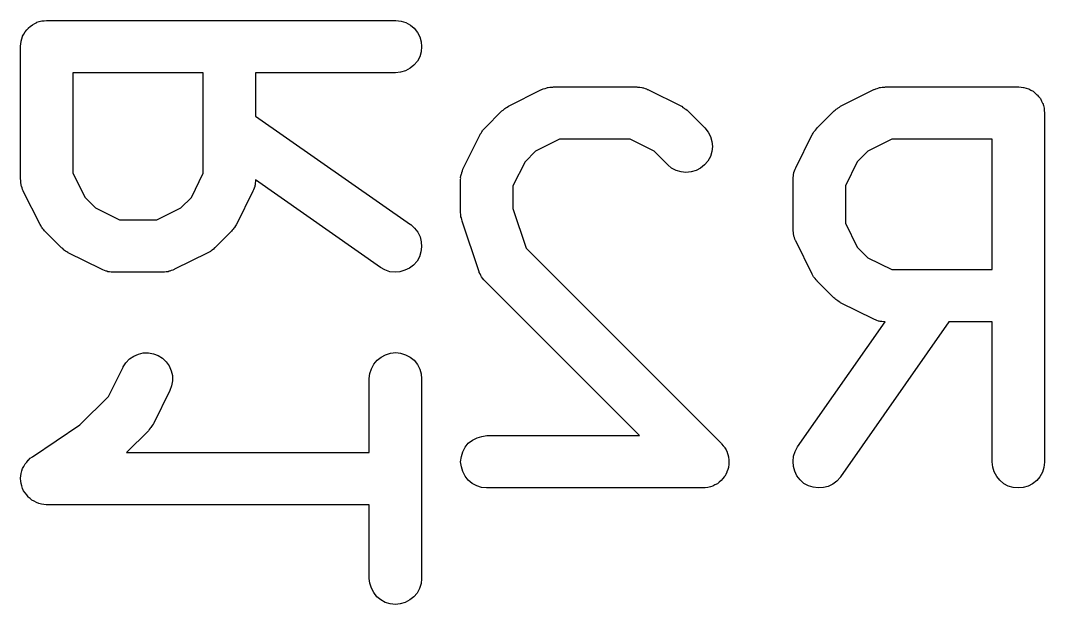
# Model space of a CAD drawing. Extents: x 99.9 to 130.1, y -164.7 to -96.1.
# Drawn here: x 113.577 to 116.513, y -112.561 to -110.887 of the extents above; entities that cross this region are included whole.
import ezdxf

# ---------------------------------------------------------------- set-up
doc = ezdxf.new("R2010")
doc.units = 0
doc.layers.add('BLACK', color=7, linetype='CONTINUOUS')

msp = doc.modelspace()

# ---------------------------------------------------------------- linework, layer by layer
at = {"layer": 'BLACK', "linetype": 'CONTINUOUS'}
for p, q in [((113.624, -110.892), (113.631, -110.89)), ((113.624, -110.893), (113.624, -110.892)), ((113.624, -110.892), (113.624, -110.892)), ((113.631, -110.89), (113.638, -110.888)), ((113.638, -110.888), (113.638, -110.888)), ((113.638, -110.888), (113.638, -110.888)), ((113.638, -110.888), (113.645, -110.888)), ((113.645, -110.888), (113.652, -110.887)), ((113.652, -110.887), (114.652, -110.887)), ((114.652, -110.887), (114.653, -110.887)), ((114.653, -110.887), (114.668, -110.889)), ((114.668, -110.889), (114.682, -110.893)), ((113.587, -110.926), (113.59, -110.92)), ((113.59, -110.92), (113.595, -110.914)), ((113.59, -110.92), (113.59, -110.92)), ((113.59, -110.92), (113.59, -110.92)), ((113.595, -110.914), (113.6, -110.909)), ((113.6, -110.908), (113.605, -110.904)), ((113.6, -110.909), (113.6, -110.908)), ((113.6, -110.909), (113.6, -110.909)), ((113.605, -110.904), (113.611, -110.899)), ((113.611, -110.899), (113.618, -110.896)), ((113.611, -110.899), (113.611, -110.899)), ((113.611, -110.899), (113.611, -110.899)), ((113.618, -110.896), (113.624, -110.893)), ((114.682, -110.893), (114.695, -110.9)), ((114.695, -110.9), (114.706, -110.909)), ((114.706, -110.909), (114.715, -110.921)), ((114.715, -110.921), (114.722, -110.934)), ((113.578, -110.954), (113.579, -110.947)), ((113.579, -110.946), (113.581, -110.94)), ((113.579, -110.947), (113.579, -110.946)), ((113.579, -110.947), (113.579, -110.947)), ((113.581, -110.94), (113.583, -110.933)), ((113.583, -110.932), (113.587, -110.926)), ((113.583, -110.933), (113.583, -110.932)), ((113.583, -110.933), (113.583, -110.933)), ((114.722, -110.934), (114.726, -110.948)), ((114.726, -110.948), (114.727, -110.962)), ((113.577, -110.961), (113.578, -110.954)), ((113.577, -110.962), (113.577, -110.961)), ((113.577, -110.961), (113.577, -110.961)), ((113.577, -110.961), (113.577, -110.961)), ((113.577, -110.961), (113.577, -110.961)), ((113.577, -111.343), (113.577, -110.962)), ((114.726, -110.977), (114.722, -110.991)), ((114.727, -110.962), (114.726, -110.977)), ((114.715, -111.004), (114.705, -111.015)), ((114.722, -110.991), (114.715, -111.004)), ((113.727, -111.037), (113.727, -111.325)), ((114.101, -111.037), (113.727, -111.037)), ((114.101, -111.325), (114.101, -111.037)), ((114.652, -111.037), (114.251, -111.037)), ((114.251, -111.037), (114.251, -111.161)), ((114.667, -111.035), (114.652, -111.037)), ((114.681, -111.031), (114.667, -111.035)), ((114.694, -111.024), (114.681, -111.031)), ((114.705, -111.015), (114.694, -111.024)), ((114.976, -111.133), (115.071, -111.085)), ((115.071, -111.085), (115.072, -111.085)), ((115.072, -111.085), (115.074, -111.084)), ((115.074, -111.084), (115.076, -111.083)), ((115.076, -111.083), (115.081, -111.082)), ((115.081, -111.082), (115.086, -111.08)), ((115.086, -111.08), (115.088, -111.079)), ((115.088, -111.079), (115.09, -111.079)), ((115.09, -111.079), (115.095, -111.078)), ((115.095, -111.078), (115.1, -111.078)), ((115.1, -111.078), (115.103, -111.078)), ((115.103, -111.078), (115.105, -111.077)), ((115.105, -111.077), (115.343, -111.077)), ((115.343, -111.077), (115.344, -111.077)), ((115.344, -111.077), (115.346, -111.078)), ((115.346, -111.078), (115.348, -111.078)), ((115.348, -111.078), (115.353, -111.078)), ((115.353, -111.078), (115.358, -111.079)), ((115.358, -111.079), (115.361, -111.08)), ((115.361, -111.08), (115.363, -111.08)), ((115.363, -111.08), (115.368, -111.082)), ((115.368, -111.082), (115.372, -111.083)), ((115.372, -111.083), (115.374, -111.085)), ((115.374, -111.085), (115.376, -111.085)), ((115.376, -111.085), (115.472, -111.133)), ((115.928, -111.133), (116.024, -111.085)), ((116.024, -111.085), (116.025, -111.085)), ((116.025, -111.085), (116.027, -111.084)), ((116.027, -111.084), (116.029, -111.083)), ((116.029, -111.083), (116.033, -111.082)), ((116.033, -111.082), (116.038, -111.08)), ((116.038, -111.08), (116.04, -111.079)), ((116.04, -111.079), (116.043, -111.079)), ((116.043, -111.079), (116.048, -111.078)), ((116.048, -111.078), (116.053, -111.078)), ((116.053, -111.078), (116.055, -111.078)), ((116.055, -111.078), (116.057, -111.077)), ((116.057, -111.077), (116.438, -111.077)), ((116.438, -111.077), (116.439, -111.077)), ((116.439, -111.077), (116.439, -111.077)), ((116.439, -111.077), (116.439, -111.077)), ((116.439, -111.077), (116.439, -111.077)), ((116.439, -111.077), (116.446, -111.078)), ((116.446, -111.078), (116.453, -111.079)), ((116.453, -111.079), (116.453, -111.079)), ((116.453, -111.079), (116.454, -111.079)), ((116.454, -111.079), (116.46, -111.081)), ((116.46, -111.081), (116.467, -111.083)), ((116.467, -111.083), (116.467, -111.083)), ((116.467, -111.083), (116.468, -111.083)), ((116.468, -111.083), (116.474, -111.087)), ((116.474, -111.087), (116.48, -111.09)), ((116.48, -111.09), (116.48, -111.09)), ((116.48, -111.09), (116.48, -111.09)), ((116.48, -111.09), (116.486, -111.095)), ((116.486, -111.095), (116.491, -111.1)), ((116.491, -111.1), (116.491, -111.1)), ((116.491, -111.1), (116.492, -111.1)), ((116.492, -111.1), (116.496, -111.105)), ((116.496, -111.105), (116.501, -111.111)), ((116.501, -111.111), (116.501, -111.111)), ((116.501, -111.111), (116.501, -111.111)), ((116.501, -111.111), (116.504, -111.118)), ((116.504, -111.118), (116.507, -111.124)), ((116.507, -111.124), (116.508, -111.124)), ((116.508, -111.124), (116.508, -111.124)), ((116.508, -111.124), (116.51, -111.131)), ((114.909, -111.195), (114.956, -111.147)), ((114.956, -111.147), (114.957, -111.146)), ((114.957, -111.146), (114.961, -111.144)), ((114.961, -111.144), (114.964, -111.141)), ((114.964, -111.141), (114.966, -111.139)), ((114.966, -111.139), (114.969, -111.137)), ((114.969, -111.137), (114.972, -111.135)), ((114.972, -111.135), (114.976, -111.133)), ((115.472, -111.133), (115.473, -111.133)), ((115.473, -111.133), (115.476, -111.136)), ((115.476, -111.136), (115.48, -111.138)), ((115.48, -111.138), (115.482, -111.14)), ((115.482, -111.14), (115.485, -111.141)), ((115.485, -111.141), (115.488, -111.144)), ((115.488, -111.144), (115.491, -111.147)), ((115.491, -111.147), (115.539, -111.195)), ((115.861, -111.195), (115.909, -111.147)), ((115.909, -111.147), (115.91, -111.146)), ((115.91, -111.146), (115.913, -111.144)), ((115.913, -111.144), (115.916, -111.141)), ((115.916, -111.141), (115.919, -111.139)), ((115.919, -111.139), (115.921, -111.137)), ((115.921, -111.137), (115.925, -111.135)), ((115.925, -111.135), (115.928, -111.133)), ((116.51, -111.131), (116.512, -111.138)), ((116.512, -111.138), (116.512, -111.138)), ((116.512, -111.138), (116.512, -111.138)), ((116.512, -111.138), (116.512, -111.145)), ((116.512, -111.145), (116.513, -111.152)), ((116.513, -111.152), (116.513, -112.152)), ((114.251, -111.161), (114.695, -111.472)), ((114.847, -111.309), (114.895, -111.214)), ((114.895, -111.213), (114.898, -111.21)), ((114.895, -111.214), (114.895, -111.213)), ((114.898, -111.21), (114.9, -111.206)), ((114.9, -111.206), (114.902, -111.203)), ((114.902, -111.203), (114.903, -111.201)), ((114.903, -111.201), (114.906, -111.198)), ((114.906, -111.198), (114.909, -111.195)), ((115.539, -111.195), (115.539, -111.195)), ((115.539, -111.195), (115.549, -111.207)), ((115.549, -111.207), (115.555, -111.22)), ((115.8, -111.309), (115.847, -111.214)), ((115.847, -111.214), (115.848, -111.213)), ((115.848, -111.213), (115.85, -111.21)), ((115.85, -111.21), (115.852, -111.206)), ((115.852, -111.206), (115.854, -111.203)), ((115.854, -111.203), (115.856, -111.201)), ((115.856, -111.201), (115.859, -111.198)), ((115.859, -111.198), (115.861, -111.195)), ((115.122, -111.227), (115.054, -111.262)), ((115.325, -111.227), (115.122, -111.227)), ((115.394, -111.262), (115.325, -111.227)), ((115.555, -111.22), (115.559, -111.234)), ((115.559, -111.234), (115.561, -111.248)), ((116.075, -111.227), (116.006, -111.262)), ((116.363, -111.227), (116.075, -111.227)), ((116.363, -111.601), (116.363, -111.227)), ((115.054, -111.262), (115.024, -111.292)), ((115.433, -111.301), (115.394, -111.262)), ((115.559, -111.263), (115.555, -111.277)), ((115.561, -111.248), (115.559, -111.263)), ((116.006, -111.262), (115.976, -111.292)), ((115.024, -111.292), (114.989, -111.361)), ((115.444, -111.31), (115.433, -111.301)), ((115.538, -111.301), (115.527, -111.31)), ((115.548, -111.29), (115.538, -111.301)), ((115.555, -111.277), (115.548, -111.29)), ((115.976, -111.292), (115.942, -111.361)), ((113.727, -111.325), (113.762, -111.394)), ((114.067, -111.394), (114.101, -111.325)), ((114.839, -111.337), (114.84, -111.332)), ((114.84, -111.332), (114.841, -111.327)), ((114.841, -111.327), (114.842, -111.325)), ((114.842, -111.323), (114.844, -111.318)), ((114.842, -111.325), (114.842, -111.323)), ((114.844, -111.318), (114.845, -111.313)), ((114.845, -111.313), (114.846, -111.311)), ((114.846, -111.311), (114.847, -111.309)), ((115.457, -111.317), (115.444, -111.31)), ((115.471, -111.321), (115.457, -111.317)), ((115.485, -111.323), (115.471, -111.321)), ((115.5, -111.321), (115.485, -111.323)), ((115.514, -111.317), (115.5, -111.321)), ((115.527, -111.31), (115.514, -111.317)), ((115.792, -111.337), (115.793, -111.332)), ((115.793, -111.327), (115.794, -111.325)), ((115.793, -111.332), (115.793, -111.327)), ((115.794, -111.323), (115.796, -111.318)), ((115.794, -111.325), (115.794, -111.323)), ((115.796, -111.318), (115.798, -111.313)), ((115.798, -111.313), (115.799, -111.311)), ((115.799, -111.311), (115.8, -111.309)), ((113.578, -111.345), (113.577, -111.343)), ((113.578, -111.347), (113.578, -111.345)), ((113.578, -111.352), (113.578, -111.347)), ((113.579, -111.357), (113.578, -111.352)), ((113.579, -111.36), (113.579, -111.357)), ((113.58, -111.362), (113.579, -111.36)), ((113.582, -111.367), (113.58, -111.362)), ((114.25, -111.358), (114.249, -111.361)), ((114.249, -111.361), (114.249, -111.363)), ((114.251, -111.348), (114.25, -111.353)), ((114.25, -111.353), (114.25, -111.358)), ((114.609, -111.595), (114.251, -111.344)), ((114.251, -111.344), (114.251, -111.346)), ((114.251, -111.346), (114.251, -111.348)), ((114.84, -111.34), (114.839, -111.337)), ((114.839, -111.342), (114.84, -111.34)), ((114.839, -111.343), (114.839, -111.342)), ((114.839, -111.438), (114.839, -111.343)), ((114.989, -111.361), (114.989, -111.426)), ((115.792, -111.34), (115.792, -111.337)), ((115.792, -111.342), (115.792, -111.34)), ((115.792, -111.343), (115.792, -111.342)), ((115.792, -111.486), (115.792, -111.343)), ((115.942, -111.361), (115.942, -111.468)), ((113.583, -111.371), (113.582, -111.367)), ((113.584, -111.373), (113.583, -111.371)), ((113.585, -111.375), (113.584, -111.373)), ((113.585, -111.376), (113.585, -111.375)), ((113.633, -111.472), (113.585, -111.376)), ((114.243, -111.376), (114.196, -111.472)), ((114.244, -111.374), (114.243, -111.376)), ((114.245, -111.372), (114.244, -111.374)), ((114.247, -111.368), (114.245, -111.372)), ((114.249, -111.363), (114.247, -111.368)), ((113.762, -111.394), (113.792, -111.424)), ((114.037, -111.424), (114.067, -111.394)), ((113.792, -111.424), (113.861, -111.458)), ((113.968, -111.458), (114.037, -111.424)), ((114.84, -111.442), (114.839, -111.438)), ((114.84, -111.447), (114.84, -111.442)), ((114.84, -111.45), (114.84, -111.447)), ((114.841, -111.453), (114.84, -111.45)), ((114.989, -111.426), (115.027, -111.54)), ((113.635, -111.475), (113.633, -111.472)), ((113.637, -111.479), (113.635, -111.475)), ((113.639, -111.481), (113.637, -111.479)), ((113.861, -111.458), (113.968, -111.458)), ((114.193, -111.476), (114.191, -111.48)), ((114.195, -111.473), (114.193, -111.476)), ((114.196, -111.472), (114.195, -111.473)), ((114.695, -111.472), (114.696, -111.472)), ((114.696, -111.472), (114.707, -111.482)), ((114.842, -111.457), (114.841, -111.453)), ((114.843, -111.461), (114.842, -111.457)), ((114.843, -111.462), (114.843, -111.461)), ((114.891, -111.605), (114.843, -111.462)), ((115.942, -111.468), (115.976, -111.537)), ((113.641, -111.484), (113.639, -111.481)), ((113.644, -111.487), (113.641, -111.484)), ((113.646, -111.49), (113.644, -111.487)), ((113.647, -111.491), (113.646, -111.49)), ((113.695, -111.539), (113.647, -111.491)), ((114.182, -111.491), (114.134, -111.539)), ((114.184, -111.488), (114.182, -111.491)), ((114.187, -111.485), (114.184, -111.488)), ((114.189, -111.482), (114.187, -111.485)), ((114.191, -111.48), (114.189, -111.482)), ((114.707, -111.482), (114.716, -111.494)), ((114.716, -111.494), (114.723, -111.507)), ((114.723, -111.507), (114.726, -111.521)), ((115.792, -111.488), (115.792, -111.486)), ((115.792, -111.49), (115.792, -111.488)), ((115.793, -111.495), (115.792, -111.49)), ((115.793, -111.5), (115.793, -111.495)), ((115.794, -111.502), (115.793, -111.5)), ((115.794, -111.505), (115.794, -111.502)), ((115.796, -111.509), (115.794, -111.505)), ((115.797, -111.514), (115.796, -111.509)), ((114.727, -111.536), (114.725, -111.55)), ((114.726, -111.521), (114.727, -111.536)), ((115.798, -111.516), (115.797, -111.514)), ((115.799, -111.518), (115.798, -111.516)), ((115.8, -111.519), (115.799, -111.518)), ((115.847, -111.614), (115.8, -111.519)), ((115.976, -111.537), (116.006, -111.567)), ((113.698, -111.541), (113.695, -111.539)), ((113.701, -111.544), (113.698, -111.541)), ((113.703, -111.546), (113.701, -111.544)), ((113.706, -111.548), (113.703, -111.546)), ((113.71, -111.55), (113.706, -111.548)), ((113.713, -111.552), (113.71, -111.55)), ((113.714, -111.553), (113.713, -111.552)), ((113.809, -111.6), (113.714, -111.553)), ((114.114, -111.553), (114.019, -111.6)), ((114.118, -111.551), (114.114, -111.553)), ((114.122, -111.549), (114.118, -111.551)), ((114.124, -111.547), (114.122, -111.549)), ((114.127, -111.545), (114.124, -111.547)), ((114.13, -111.542), (114.127, -111.545)), ((114.133, -111.539), (114.13, -111.542)), ((114.134, -111.539), (114.133, -111.539)), ((114.721, -111.564), (114.714, -111.577)), ((114.725, -111.55), (114.721, -111.564)), ((115.027, -111.54), (115.586, -112.099)), ((116.006, -111.567), (116.075, -111.601)), ((114.622, -111.602), (114.609, -111.595)), ((114.692, -111.597), (114.679, -111.603)), ((114.704, -111.588), (114.692, -111.597)), ((114.714, -111.577), (114.704, -111.588)), ((113.811, -111.601), (113.809, -111.6)), ((113.813, -111.602), (113.811, -111.601)), ((113.818, -111.604), (113.813, -111.602)), ((113.823, -111.606), (113.818, -111.604)), ((113.825, -111.606), (113.823, -111.606)), ((113.827, -111.607), (113.825, -111.606)), ((113.832, -111.607), (113.827, -111.607)), ((113.837, -111.608), (113.832, -111.607)), ((113.84, -111.608), (113.837, -111.608)), ((113.842, -111.608), (113.84, -111.608)), ((113.843, -111.608), (113.842, -111.608)), ((113.986, -111.608), (113.843, -111.608)), ((113.988, -111.608), (113.986, -111.608)), ((113.99, -111.608), (113.988, -111.608)), ((113.995, -111.607), (113.99, -111.608)), ((114, -111.607), (113.995, -111.607)), ((114.002, -111.606), (114, -111.607)), ((114.005, -111.606), (114.002, -111.606)), ((114.009, -111.604), (114.005, -111.606)), ((114.014, -111.603), (114.009, -111.604)), ((114.016, -111.602), (114.014, -111.603)), ((114.018, -111.601), (114.016, -111.602)), ((114.019, -111.6), (114.018, -111.601)), ((114.636, -111.607), (114.622, -111.602)), ((114.651, -111.608), (114.636, -111.607)), ((114.665, -111.607), (114.651, -111.608)), ((114.679, -111.603), (114.665, -111.607)), ((114.892, -111.607), (114.891, -111.605)), ((114.892, -111.609), (114.892, -111.607)), ((114.895, -111.613), (114.892, -111.609)), ((114.897, -111.618), (114.895, -111.613)), ((114.898, -111.62), (114.897, -111.618)), ((114.899, -111.622), (114.898, -111.62)), ((114.902, -111.626), (114.899, -111.622)), ((114.905, -111.63), (114.902, -111.626)), ((115.849, -111.618), (115.847, -111.614)), ((115.851, -111.622), (115.849, -111.618)), ((115.853, -111.624), (115.851, -111.622)), ((115.855, -111.627), (115.853, -111.624)), ((116.075, -111.601), (116.363, -111.601)), ((114.907, -111.632), (114.905, -111.63)), ((114.908, -111.633), (114.907, -111.632)), ((114.909, -111.634), (114.908, -111.633)), ((115.352, -112.077), (114.909, -111.634)), ((115.858, -111.63), (115.855, -111.627)), ((115.861, -111.633), (115.858, -111.63)), ((115.861, -111.634), (115.861, -111.633)), ((115.909, -111.682), (115.861, -111.634)), ((115.912, -111.684), (115.909, -111.682)), ((115.915, -111.687), (115.912, -111.684)), ((115.918, -111.689), (115.915, -111.687)), ((115.92, -111.691), (115.918, -111.689)), ((115.924, -111.693), (115.92, -111.691)), ((115.927, -111.695), (115.924, -111.693)), ((115.928, -111.696), (115.927, -111.695)), ((116.024, -111.743), (115.928, -111.696)), ((116.026, -111.744), (116.024, -111.743)), ((116.028, -111.745), (116.026, -111.744)), ((115.805, -112.109), (116.056, -111.751)), ((116.239, -111.751), (115.928, -112.195)), ((116.032, -111.747), (116.028, -111.745)), ((116.037, -111.749), (116.032, -111.747)), ((116.039, -111.749), (116.037, -111.749)), ((116.042, -111.75), (116.039, -111.749)), ((116.047, -111.75), (116.042, -111.75)), ((116.052, -111.751), (116.047, -111.75)), ((116.054, -111.751), (116.052, -111.751)), ((116.056, -111.751), (116.054, -111.751)), ((116.363, -111.751), (116.239, -111.751)), ((116.363, -112.152), (116.363, -111.751)), ((113.879, -111.868), (113.89, -111.857)), ((113.89, -111.857), (113.902, -111.849)), ((113.902, -111.849), (113.915, -111.843)), ((113.915, -111.843), (113.929, -111.84)), ((113.929, -111.84), (113.944, -111.84)), ((113.944, -111.84), (113.958, -111.842)), ((113.958, -111.842), (113.972, -111.847)), ((113.972, -111.847), (113.984, -111.855)), ((113.984, -111.855), (113.995, -111.865)), ((114.59, -111.872), (114.6, -111.861)), ((114.6, -111.861), (114.611, -111.852)), ((114.611, -111.852), (114.624, -111.845)), ((114.624, -111.845), (114.638, -111.841)), ((114.638, -111.841), (114.653, -111.839)), ((114.653, -111.839), (114.667, -111.841)), ((114.667, -111.841), (114.681, -111.845)), ((114.681, -111.845), (114.694, -111.852)), ((114.694, -111.852), (114.706, -111.861)), ((114.706, -111.861), (114.715, -111.873)), ((113.829, -111.965), (113.871, -111.881)), ((113.871, -111.88), (113.879, -111.868)), ((113.871, -111.881), (113.871, -111.88)), ((113.995, -111.865), (114.003, -111.877)), ((114.003, -111.877), (114.009, -111.891)), ((114.579, -111.899), (114.583, -111.885)), ((114.583, -111.885), (114.59, -111.872)), ((114.715, -111.873), (114.722, -111.886)), ((114.722, -111.886), (114.726, -111.9)), ((114.009, -111.891), (114.013, -111.905)), ((114.013, -111.92), (114.01, -111.934)), ((114.013, -111.905), (114.013, -111.92)), ((114.577, -111.913), (114.579, -111.899)), ((114.577, -111.914), (114.577, -111.913)), ((114.577, -112.125), (114.577, -111.914)), ((114.726, -111.9), (114.727, -111.914)), ((114.727, -111.914), (114.727, -112.486)), ((114.005, -111.948), (113.958, -112.043)), ((114.01, -111.934), (114.005, -111.948)), ((113.747, -112.046), (113.829, -111.965)), ((113.611, -112.138), (113.747, -112.046)), ((113.944, -112.063), (113.881, -112.125)), ((113.946, -112.059), (113.944, -112.063)), ((113.949, -112.056), (113.946, -112.059)), ((113.951, -112.054), (113.949, -112.056)), ((113.953, -112.051), (113.951, -112.054)), ((113.955, -112.048), (113.953, -112.051)), ((113.957, -112.044), (113.955, -112.048)), ((113.958, -112.043), (113.957, -112.044)), ((114.861, -112.099), (114.873, -112.09)), ((114.873, -112.09), (114.886, -112.083)), ((114.886, -112.083), (114.9, -112.079)), ((114.9, -112.079), (114.914, -112.077)), ((114.914, -112.077), (115.352, -112.077)), ((113.881, -112.125), (114.577, -112.125)), ((114.841, -112.137), (114.845, -112.123)), ((114.845, -112.123), (114.852, -112.11)), ((114.852, -112.11), (114.861, -112.099)), ((115.586, -112.099), (115.587, -112.1)), ((115.587, -112.1), (115.587, -112.1)), ((115.587, -112.1), (115.587, -112.1)), ((115.587, -112.1), (115.587, -112.1)), ((115.587, -112.1), (115.592, -112.106)), ((115.592, -112.106), (115.596, -112.111)), ((115.596, -112.111), (115.596, -112.111)), ((115.596, -112.111), (115.596, -112.112)), ((115.596, -112.112), (115.6, -112.118)), ((115.6, -112.118), (115.603, -112.124)), ((115.603, -112.124), (115.603, -112.124)), ((115.603, -112.124), (115.603, -112.125)), ((115.603, -112.125), (115.605, -112.131)), ((115.793, -112.136), (115.798, -112.122)), ((115.798, -112.122), (115.805, -112.109)), ((113.59, -112.158), (113.595, -112.153)), ((113.595, -112.153), (113.599, -112.147)), ((113.599, -112.147), (113.599, -112.147)), ((113.599, -112.147), (113.6, -112.147)), ((113.6, -112.147), (113.605, -112.142)), ((113.605, -112.142), (113.611, -112.138)), ((114.839, -112.152), (114.841, -112.137)), ((114.841, -112.166), (114.839, -112.152)), ((115.605, -112.131), (115.607, -112.138)), ((115.607, -112.138), (115.607, -112.138)), ((115.607, -112.138), (115.607, -112.139)), ((115.607, -112.139), (115.608, -112.146)), ((115.608, -112.146), (115.608, -112.153)), ((115.608, -112.153), (115.608, -112.153)), ((115.608, -112.153), (115.608, -112.153)), ((115.608, -112.153), (115.608, -112.16)), ((115.792, -112.151), (115.793, -112.136)), ((115.793, -112.165), (115.792, -112.151)), ((116.365, -112.167), (116.363, -112.152)), ((116.513, -112.153), (116.511, -112.168)), ((116.513, -112.152), (116.513, -112.153)), ((113.579, -112.185), (113.581, -112.178)), ((113.581, -112.178), (113.583, -112.171)), ((113.583, -112.171), (113.587, -112.165)), ((113.583, -112.171), (113.583, -112.171)), ((113.583, -112.171), (113.583, -112.171)), ((113.587, -112.165), (113.59, -112.158)), ((113.59, -112.158), (113.59, -112.158)), ((113.59, -112.158), (113.59, -112.158)), ((114.845, -112.18), (114.841, -112.166)), ((114.852, -112.193), (114.845, -112.18)), ((115.602, -112.182), (115.599, -112.188)), ((115.605, -112.174), (115.602, -112.181)), ((115.602, -112.181), (115.602, -112.182)), ((115.602, -112.182), (115.602, -112.182)), ((115.607, -112.168), (115.605, -112.174)), ((115.608, -112.16), (115.607, -112.167)), ((115.607, -112.167), (115.607, -112.168)), ((115.607, -112.168), (115.607, -112.168)), ((115.797, -112.179), (115.793, -112.165)), ((115.803, -112.192), (115.797, -112.179)), ((116.369, -112.181), (116.365, -112.167)), ((116.376, -112.194), (116.369, -112.181)), ((116.507, -112.182), (116.5, -112.195)), ((116.511, -112.168), (116.507, -112.182)), ((113.577, -112.199), (113.578, -112.192)), ((113.577, -112.2), (113.577, -112.199)), ((113.578, -112.207), (113.577, -112.2)), ((113.577, -112.2), (113.577, -112.2)), ((113.578, -112.192), (113.579, -112.185)), ((113.579, -112.214), (113.578, -112.207)), ((113.579, -112.185), (113.579, -112.185)), ((113.579, -112.185), (113.579, -112.185)), ((114.861, -112.205), (114.852, -112.193)), ((114.872, -112.214), (114.861, -112.205)), ((115.58, -112.21), (115.575, -112.215)), ((115.586, -112.206), (115.58, -112.21)), ((115.591, -112.2), (115.586, -112.206)), ((115.586, -112.206), (115.586, -112.206)), ((115.586, -112.206), (115.586, -112.206)), ((115.595, -112.195), (115.591, -112.2)), ((115.596, -112.194), (115.595, -112.194)), ((115.595, -112.194), (115.595, -112.195)), ((115.599, -112.188), (115.596, -112.194)), ((115.812, -112.204), (115.803, -112.192)), ((115.823, -112.214), (115.812, -112.204)), ((115.918, -112.207), (115.906, -112.216)), ((115.928, -112.196), (115.918, -112.207)), ((115.928, -112.195), (115.928, -112.196)), ((116.385, -112.205), (116.376, -112.194)), ((116.396, -112.215), (116.385, -112.205)), ((116.491, -112.206), (116.479, -112.215)), ((116.5, -112.195), (116.491, -112.206)), ((113.581, -112.221), (113.579, -112.214)), ((113.579, -112.214), (113.579, -112.214)), ((113.579, -112.214), (113.579, -112.214)), ((113.583, -112.228), (113.581, -112.221)), ((113.586, -112.235), (113.583, -112.228)), ((113.583, -112.228), (113.583, -112.228)), ((113.583, -112.228), (113.583, -112.228)), ((113.59, -112.241), (113.586, -112.235)), ((113.595, -112.247), (113.59, -112.241)), ((113.59, -112.241), (113.59, -112.241)), ((113.59, -112.241), (113.59, -112.241)), ((114.885, -112.221), (114.872, -112.214)), ((114.899, -112.226), (114.885, -112.221)), ((114.913, -112.227), (114.899, -112.226)), ((114.914, -112.227), (114.913, -112.227)), ((115.533, -112.227), (114.914, -112.227)), ((115.54, -112.227), (115.533, -112.227)), ((115.548, -112.226), (115.54, -112.227)), ((115.555, -112.224), (115.548, -112.226)), ((115.548, -112.226), (115.548, -112.226)), ((115.548, -112.226), (115.548, -112.226)), ((115.562, -112.222), (115.555, -112.224)), ((115.568, -112.218), (115.562, -112.222)), ((115.562, -112.222), (115.562, -112.222)), ((115.562, -112.222), (115.562, -112.222)), ((115.575, -112.215), (115.568, -112.218)), ((115.575, -112.215), (115.575, -112.215)), ((115.575, -112.215), (115.575, -112.215)), ((115.836, -112.221), (115.823, -112.214)), ((115.85, -112.225), (115.836, -112.221)), ((115.864, -112.227), (115.85, -112.225)), ((115.879, -112.226), (115.864, -112.227)), ((115.893, -112.223), (115.879, -112.226)), ((115.906, -112.216), (115.893, -112.223)), ((116.409, -112.222), (116.396, -112.215)), ((116.423, -112.226), (116.409, -112.222)), ((116.438, -112.227), (116.423, -112.226)), ((116.452, -112.226), (116.438, -112.227)), ((116.466, -112.222), (116.452, -112.226)), ((116.479, -112.215), (116.466, -112.222)), ((113.599, -112.252), (113.595, -112.247)), ((113.599, -112.253), (113.599, -112.252)), ((113.605, -112.257), (113.599, -112.253)), ((113.599, -112.253), (113.599, -112.253)), ((113.61, -112.262), (113.605, -112.257)), ((113.616, -112.265), (113.61, -112.262)), ((113.61, -112.262), (113.61, -112.262)), ((113.61, -112.262), (113.61, -112.262)), ((113.623, -112.269), (113.616, -112.265)), ((113.63, -112.271), (113.623, -112.269)), ((113.623, -112.269), (113.623, -112.269)), ((113.623, -112.269), (113.623, -112.269)), ((113.637, -112.273), (113.63, -112.271)), ((113.644, -112.274), (113.637, -112.273)), ((113.637, -112.273), (113.637, -112.273)), ((113.637, -112.273), (113.637, -112.273)), ((113.651, -112.275), (113.644, -112.274)), ((113.652, -112.275), (113.651, -112.275)), ((113.651, -112.275), (113.651, -112.275)), ((113.651, -112.275), (113.651, -112.275)), ((113.651, -112.275), (113.651, -112.275)), ((114.577, -112.275), (113.652, -112.275)), ((114.577, -112.486), (114.577, -112.275)), ((114.579, -112.5), (114.577, -112.486)), ((114.583, -112.514), (114.579, -112.5)), ((114.726, -112.501), (114.721, -112.515)), ((114.727, -112.487), (114.726, -112.501)), ((114.727, -112.486), (114.727, -112.487)), ((114.59, -112.527), (114.583, -112.514)), ((114.599, -112.539), (114.59, -112.527)), ((114.714, -112.528), (114.705, -112.539)), ((114.721, -112.515), (114.714, -112.528)), ((114.61, -112.548), (114.599, -112.539)), ((114.623, -112.555), (114.61, -112.548)), ((114.637, -112.559), (114.623, -112.555)), ((114.652, -112.561), (114.637, -112.559)), ((114.666, -112.559), (114.652, -112.561)), ((114.68, -112.555), (114.666, -112.559)), ((114.693, -112.548), (114.68, -112.555)), ((114.705, -112.539), (114.693, -112.548))]:
    msp.add_line(p, q, dxfattribs=at)

doc.saveas('drawing.dxf')
